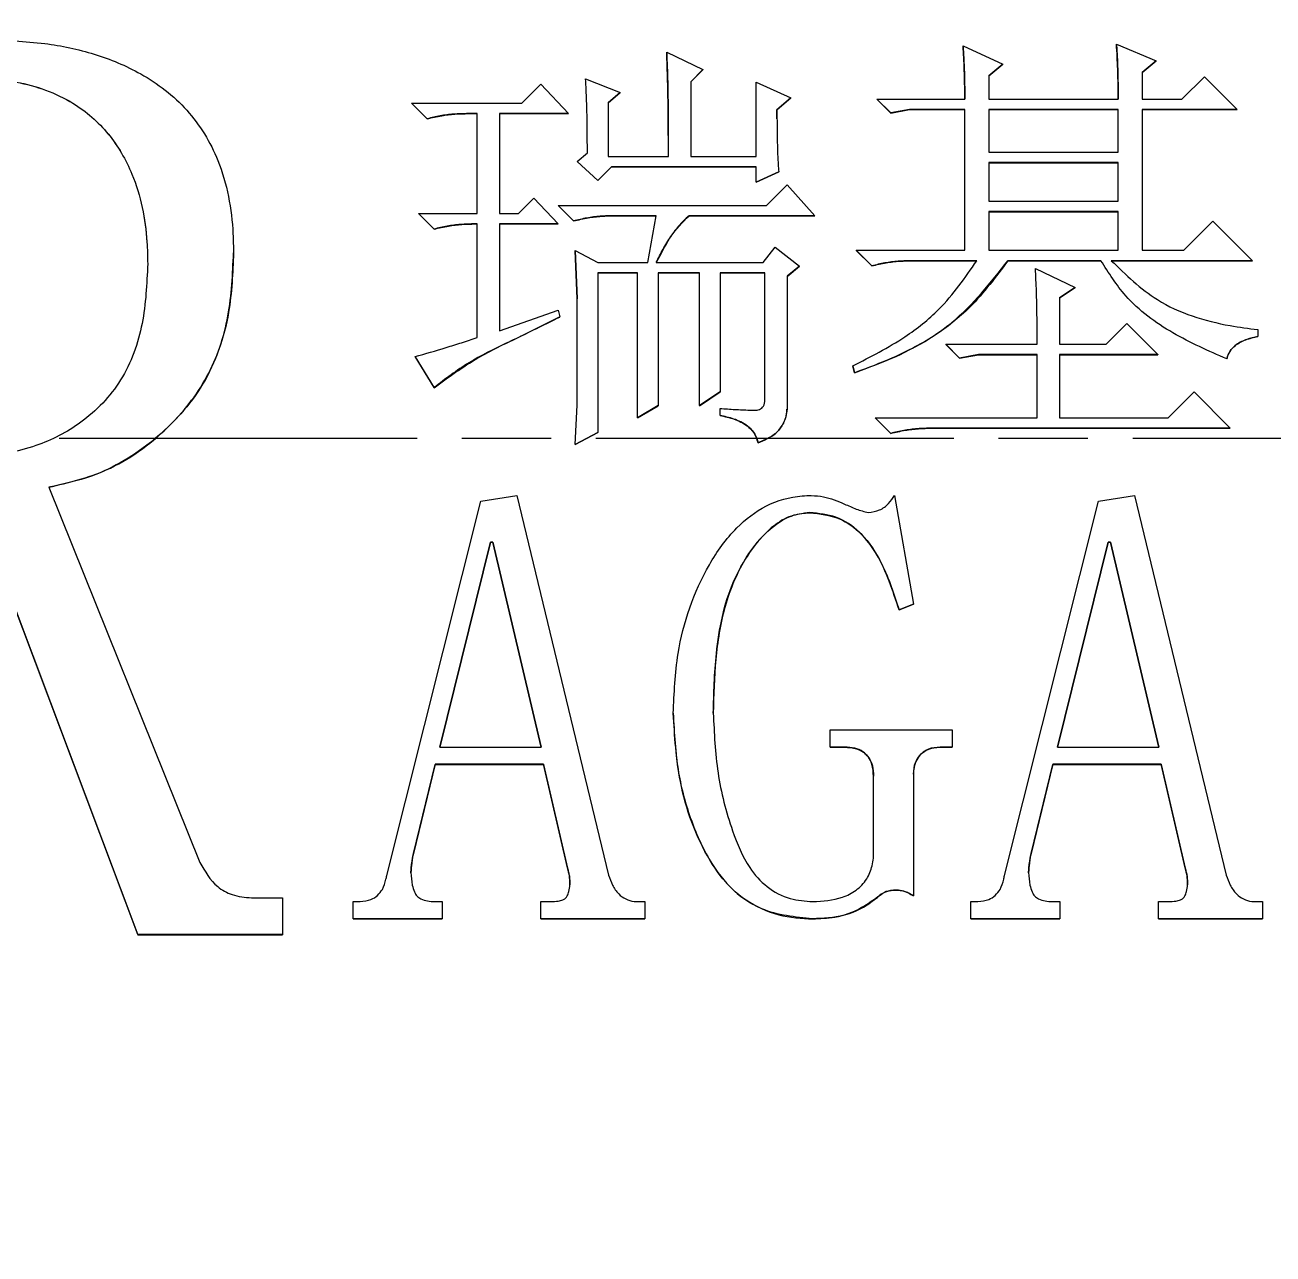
# Model space of a CAD drawing. Header units: millimetres. Extents: x 2003 to 4439, y 563 to 2285.
# Drawn here: x 3655.52 to 3697.37, y 2008.11 to 2049.31 of the extents above; entities that cross this region are included whole.
import ezdxf

# ---------------------------------------------------------------- set-up
doc = ezdxf.new("R2010")
doc.units = ezdxf.units.MM
doc.linetypes.add('AM_ISO08W050', pattern=[18, 12, -1.5, 3, -1.5])
doc.layers.add('AM_7', color=4, linetype='AM_ISO08W050', lineweight=25)

msp = doc.modelspace()

# ---------------------------------------------------------------- linework, layer by layer
at = {"color": 7, "linetype": 'Continuous', "lineweight": 25}
for p, q in [((3692.119, 2048.671), (3693.448, 2048.112)), ((3677.036, 2048.397), (3678.249, 2047.815)), ((3686.976, 2048.613), (3688.305, 2047.999)), ((3678.249, 2047.815), (3677.845, 2047.408)), ((3677.845, 2047.406), (3678.249, 2047.813)), ((3678.249, 2047.815), (3678.249, 2047.813)), ((3688.305, 2047.999), (3687.843, 2047.607)), ((3687.843, 2047.605), (3688.305, 2047.997)), ((3688.305, 2047.999), (3688.305, 2047.997)), ((3693.448, 2048.112), (3692.986, 2047.721)), ((3692.986, 2047.719), (3693.448, 2048.11)), ((3693.448, 2048.112), (3693.448, 2048.11)), ((3674.319, 2047.509), (3675.475, 2047.047)), ((3677.845, 2047.408), (3677.845, 2044.908)), ((3680.041, 2044.908), (3680.041, 2047.393)), ((3680.041, 2047.393), (3681.197, 2046.873)), ((3687.843, 2047.607), (3687.843, 2046.826)), ((3692.986, 2047.721), (3692.986, 2046.826)), ((3694.315, 2046.826), (3695.067, 2047.577)), ((3695.067, 2047.577), (3696.165, 2046.479)), ((3672.181, 2046.689), (3672.817, 2047.325)), ((3672.817, 2047.325), (3673.742, 2046.342)), ((3675.475, 2047.047), (3675.071, 2046.7)), ((3675.071, 2046.698), (3675.475, 2047.044)), ((3675.475, 2047.047), (3675.475, 2047.044)), ((3669.003, 2046.169), (3668.483, 2046.689)), ((3668.483, 2046.689), (3672.181, 2046.689)), ((3668.483, 2046.689), (3668.483, 2046.687)), ((3668.483, 2046.687), (3669.003, 2046.167)), ((3675.071, 2046.7), (3675.071, 2044.908)), ((3681.197, 2046.873), (3680.734, 2046.469)), ((3680.734, 2046.467), (3681.197, 2046.871)), ((3681.197, 2046.873), (3681.197, 2046.871)), ((3684.549, 2046.364), (3684.086, 2046.826)), ((3684.086, 2046.826), (3687.034, 2046.826)), ((3684.086, 2046.826), (3684.086, 2046.824)), ((3684.086, 2046.824), (3684.549, 2046.362)), ((3687.843, 2046.826), (3692.177, 2046.826)), ((3692.986, 2046.826), (3694.315, 2046.826)), ((3669.003, 2046.169), (3669.003, 2046.167)), ((3670.679, 2046.342), (3670.39, 2046.342)), ((3670.39, 2046.342), (3670.39, 2046.34)), ((3670.39, 2046.34), (3670.679, 2046.34)), ((3670.679, 2042.99), (3670.679, 2046.342)), ((3673.742, 2046.342), (3671.43, 2046.342)), ((3671.43, 2046.342), (3671.43, 2042.99)), ((3671.43, 2046.34), (3673.742, 2046.34)), ((3673.742, 2046.342), (3673.742, 2046.34)), ((3680.734, 2046.469), (3680.734, 2046.467)), ((3680.735, 2046.167), (3680.734, 2046.467)), ((3685.184, 2046.479), (3684.549, 2046.364)), ((3684.549, 2046.362), (3685.184, 2046.477)), ((3684.549, 2046.364), (3684.549, 2046.362)), ((3687.034, 2046.479), (3685.184, 2046.479)), ((3685.184, 2046.479), (3685.184, 2046.477)), ((3685.184, 2046.477), (3687.034, 2046.477)), ((3687.034, 2041.758), (3687.034, 2046.479)), ((3692.177, 2046.479), (3687.843, 2046.479)), ((3687.843, 2046.479), (3687.843, 2045.045)), ((3687.843, 2046.477), (3692.177, 2046.477)), ((3692.177, 2045.045), (3692.177, 2046.479)), ((3696.165, 2046.479), (3692.986, 2046.479)), ((3692.986, 2046.479), (3692.986, 2041.758)), ((3692.986, 2046.477), (3696.165, 2046.477)), ((3696.165, 2046.479), (3696.165, 2046.477)), ((3674.031, 2044.735), (3674.377, 2045.024)), ((3675.071, 2044.908), (3677.093, 2044.908)), ((3677.845, 2044.908), (3680.041, 2044.908)), ((3687.843, 2045.045), (3692.177, 2045.045)), ((3674.724, 2044.099), (3674.031, 2044.735)), ((3674.031, 2044.733), (3674.031, 2044.735)), ((3674.031, 2044.733), (3674.724, 2044.097)), ((3675.186, 2044.562), (3674.724, 2044.099)), ((3674.724, 2044.097), (3675.186, 2044.559)), ((3680.041, 2044.562), (3675.186, 2044.562)), ((3675.186, 2044.562), (3675.186, 2044.559)), ((3675.186, 2044.559), (3680.041, 2044.559)), ((3680.041, 2044.041), (3680.041, 2044.562)), ((3692.177, 2044.699), (3687.843, 2044.699)), ((3687.843, 2044.699), (3687.843, 2043.401)), ((3687.843, 2044.696), (3692.177, 2044.696)), ((3692.177, 2043.401), (3692.177, 2044.699)), ((3674.724, 2044.099), (3674.724, 2044.097)), ((3680.792, 2044.388), (3680.041, 2044.041)), ((3680.041, 2044.039), (3680.792, 2044.386)), ((3680.041, 2044.041), (3680.041, 2044.039)), ((3680.792, 2044.388), (3680.792, 2044.386)), ((3680.388, 2043.264), (3681.081, 2043.958)), ((3681.081, 2043.958), (3682.006, 2042.918)), ((3672.066, 2042.99), (3672.586, 2043.511)), ((3672.586, 2043.511), (3673.395, 2042.644)), ((3673.915, 2042.744), (3673.395, 2043.264)), ((3673.395, 2043.264), (3680.388, 2043.264)), ((3673.395, 2043.264), (3673.395, 2043.262)), ((3673.395, 2043.262), (3673.915, 2042.742)), ((3687.843, 2043.401), (3692.177, 2043.401)), ((3669.234, 2042.47), (3668.714, 2042.99)), ((3668.714, 2042.99), (3670.679, 2042.99)), ((3668.714, 2042.99), (3668.714, 2042.988)), ((3668.714, 2042.988), (3669.234, 2042.468)), ((3671.43, 2042.99), (3672.066, 2042.99)), ((3676.689, 2042.918), (3675.302, 2042.918)), ((3675.302, 2042.918), (3675.302, 2042.916)), ((3675.302, 2042.916), (3676.689, 2042.916)), ((3676.4, 2041.347), (3676.689, 2042.918)), ((3682.006, 2042.918), (3677.787, 2042.918)), ((3677.787, 2042.918), (3677.787, 2042.916)), ((3677.787, 2042.916), (3682.006, 2042.916)), ((3682.006, 2042.918), (3682.006, 2042.916)), ((3692.177, 2043.055), (3687.843, 2043.055)), ((3687.843, 2043.055), (3687.843, 2041.758)), ((3687.843, 2043.053), (3692.177, 2043.053)), ((3692.177, 2041.758), (3692.177, 2043.055)), ((3669.234, 2042.47), (3669.234, 2042.468)), ((3670.679, 2042.644), (3670.621, 2042.644)), ((3670.621, 2042.642), (3670.621, 2042.644)), ((3670.621, 2042.642), (3670.679, 2042.642)), ((3670.679, 2038.83), (3670.679, 2042.644)), ((3673.395, 2042.644), (3671.43, 2042.644)), ((3671.43, 2042.644), (3671.43, 2039.061)), ((3671.43, 2042.642), (3673.395, 2042.642)), ((3673.395, 2042.644), (3673.395, 2042.642)), ((3673.915, 2042.744), (3673.915, 2042.742)), ((3694.373, 2041.758), (3695.355, 2042.74)), ((3695.355, 2042.74), (3696.685, 2041.411)), ((3674.031, 2040.137), (3673.973, 2041.751)), ((3673.973, 2041.751), (3674.724, 2041.347)), ((3673.973, 2041.751), (3673.973, 2041.749)), ((3673.973, 2041.749), (3674.031, 2040.135)), ((3680.272, 2041.347), (3680.677, 2041.867)), ((3680.677, 2041.867), (3681.486, 2041.231)), ((3683.913, 2041.237), (3683.393, 2041.758)), ((3683.393, 2041.758), (3687.034, 2041.758)), ((3683.393, 2041.758), (3683.393, 2041.755)), ((3683.393, 2041.755), (3683.913, 2041.235)), ((3687.843, 2041.758), (3692.177, 2041.758)), ((3692.986, 2041.758), (3694.373, 2041.758)), ((3674.724, 2041.347), (3676.4, 2041.347)), ((3676.689, 2041.347), (3680.272, 2041.347)), ((3681.486, 2041.231), (3681.081, 2040.886)), ((3681.081, 2040.884), (3681.486, 2041.229)), ((3681.486, 2041.231), (3681.486, 2041.229)), ((3683.913, 2041.237), (3683.913, 2041.235)), ((3687.438, 2041.411), (3685.3, 2041.411)), ((3685.3, 2041.411), (3685.3, 2041.409)), ((3685.3, 2041.409), (3687.438, 2041.409)), ((3691.599, 2041.411), (3688.478, 2041.411)), ((3688.478, 2041.411), (3688.478, 2041.409)), ((3688.478, 2041.409), (3691.599, 2041.409)), ((3689.403, 2041.15), (3690.732, 2040.514)), ((3691.599, 2041.411), (3691.599, 2041.409)), ((3696.685, 2041.411), (3691.946, 2041.411)), ((3691.946, 2041.409), (3696.685, 2041.409)), ((3696.685, 2041.411), (3696.685, 2041.409)), ((3676.053, 2041), (3674.724, 2041)), ((3674.724, 2041), (3674.724, 2035.649)), ((3674.724, 2040.998), (3676.053, 2040.998)), ((3676.053, 2036.145), (3676.053, 2041)), ((3678.134, 2041), (3676.747, 2041)), ((3676.747, 2041), (3676.747, 2036.55)), ((3676.747, 2040.998), (3678.134, 2040.998)), ((3678.134, 2036.55), (3678.134, 2041)), ((3680.33, 2041), (3678.827, 2041)), ((3678.827, 2041), (3678.827, 2037.012)), ((3678.827, 2040.998), (3680.33, 2040.998)), ((3680.33, 2036.743), (3680.33, 2041)), ((3681.081, 2040.886), (3681.081, 2036.685)), ((3690.732, 2040.514), (3690.212, 2040.167)), ((3690.212, 2040.165), (3690.732, 2040.512)), ((3690.732, 2040.514), (3690.732, 2040.512)), ((3674.031, 2036.569), (3674.031, 2040.137)), ((3690.212, 2040.167), (3690.212, 2038.607)), ((3671.43, 2039.061), (3673.395, 2039.754)), ((3673.395, 2039.754), (3673.453, 2039.523)), ((3691.772, 2038.607), (3692.466, 2039.3)), ((3692.466, 2039.3), (3693.506, 2038.26)), ((3696.858, 2039.099), (3696.858, 2038.868)), ((3686.398, 2038.607), (3689.461, 2038.607)), ((3686.86, 2038.145), (3686.398, 2038.607)), ((3686.398, 2038.607), (3686.398, 2038.605)), ((3686.398, 2038.605), (3686.86, 2038.142)), ((3690.212, 2038.607), (3691.772, 2038.607)), ((3696.858, 2038.868), (3696.858, 2038.866)), ((3669.234, 2037.154), (3668.598, 2038.194)), ((3668.598, 2038.194), (3668.598, 2038.192)), ((3668.598, 2038.192), (3669.234, 2037.151)), ((3687.496, 2038.26), (3686.86, 2038.145)), ((3686.86, 2038.142), (3687.496, 2038.258)), ((3689.461, 2038.26), (3687.496, 2038.26)), ((3687.496, 2038.26), (3687.496, 2038.258)), ((3687.496, 2038.258), (3689.461, 2038.258)), ((3689.461, 2036.141), (3689.461, 2038.26)), ((3693.506, 2038.26), (3690.212, 2038.26)), ((3690.212, 2038.26), (3690.212, 2036.141)), ((3690.212, 2038.258), (3693.506, 2038.258)), ((3693.506, 2038.26), (3693.506, 2038.258)), ((3683.335, 2037.654), (3683.277, 2037.886)), ((3683.277, 2037.886), (3683.277, 2037.883)), ((3683.277, 2037.883), (3683.335, 2037.652)), ((3686.86, 2038.142), (3686.86, 2038.145)), ((3683.335, 2037.654), (3683.335, 2037.652)), ((3669.234, 2037.154), (3669.234, 2037.151)), ((3678.827, 2037.012), (3678.134, 2036.55)), ((3678.134, 2036.548), (3678.827, 2037.01)), ((3678.827, 2037.012), (3678.827, 2037.01)), ((3693.853, 2036.141), (3694.72, 2037.008)), ((3694.72, 2037.008), (3695.933, 2035.794)), ((3673.973, 2035.246), (3674.031, 2036.569)), ((3676.747, 2036.55), (3676.053, 2036.145)), ((3676.053, 2036.143), (3676.747, 2036.548)), ((3676.747, 2036.55), (3676.747, 2036.548)), ((3678.134, 2036.55), (3678.134, 2036.548)), ((3676.053, 2036.145), (3676.053, 2036.143)), ((3678.827, 2036.225), (3678.827, 2036.456)), ((3681.079, 2036.432), (3681.079, 2036.434)), ((3684.549, 2035.621), (3684.028, 2036.141)), ((3684.028, 2036.141), (3689.461, 2036.141)), ((3684.028, 2036.141), (3684.028, 2036.139)), ((3684.028, 2036.139), (3684.549, 2035.619)), ((3690.212, 2036.141), (3693.853, 2036.141)), ((3674.724, 2035.649), (3673.973, 2035.246)), ((3673.973, 2035.244), (3674.724, 2035.647)), ((3674.724, 2035.649), (3674.724, 2035.647)), ((3695.933, 2035.794), (3685.936, 2035.794)), ((3685.936, 2035.794), (3685.936, 2035.792)), ((3685.936, 2035.792), (3695.933, 2035.792)), ((3695.933, 2035.794), (3695.933, 2035.792)), ((3673.973, 2035.246), (3673.973, 2035.244)), ((3684.549, 2035.621), (3684.549, 2035.619)), ((3659.301, 2018.815), (3653.733, 2033.61)), ((3653.733, 2033.608), (3659.301, 2018.813)), ((3656.315, 2033.815), (3661.381, 2021.236)), ((3667.651, 2020.795), (3670.803, 2033.347)), ((3670.803, 2033.347), (3672.014, 2033.539)), ((3672.014, 2033.539), (3675.085, 2020.81)), ((3684.674, 2033.539), (3685.313, 2029.895)), ((3688.363, 2020.795), (3691.516, 2033.347)), ((3691.516, 2033.347), (3692.726, 2033.539)), ((3692.726, 2033.539), (3695.798, 2020.81)), ((3681.834, 2032.964), (3681.834, 2032.962)), ((3671.127, 2031.972), (3669.431, 2025.101)), ((3669.431, 2025.101), (3671.127, 2031.97)), ((3671.208, 2031.972), (3671.127, 2031.972)), ((3671.127, 2031.97), (3671.127, 2031.972)), ((3671.127, 2031.97), (3671.208, 2031.97)), ((3672.823, 2025.101), (3671.208, 2031.972)), ((3671.208, 2031.972), (3671.208, 2031.97)), ((3671.208, 2031.97), (3672.822, 2025.101)), ((3691.839, 2031.972), (3690.143, 2025.101)), ((3690.144, 2025.101), (3691.839, 2031.97)), ((3691.92, 2031.972), (3691.839, 2031.972)), ((3691.839, 2031.97), (3691.839, 2031.972)), ((3691.839, 2031.97), (3691.92, 2031.97)), ((3693.535, 2025.101), (3691.92, 2031.972)), ((3691.92, 2031.972), (3691.92, 2031.97)), ((3691.92, 2031.97), (3693.535, 2025.101)), ((3685.313, 2029.895), (3684.827, 2029.703)), ((3684.827, 2029.701), (3685.313, 2029.893)), ((3685.313, 2029.893), (3685.313, 2029.895)), ((3684.827, 2029.703), (3684.827, 2029.701)), ((3682.514, 2025.101), (3682.514, 2025.676)), ((3682.514, 2025.676), (3686.607, 2025.676)), ((3686.607, 2025.676), (3686.607, 2025.101)), ((3669.431, 2025.101), (3672.823, 2025.101)), ((3682.999, 2025.101), (3682.514, 2025.101)), ((3682.514, 2025.101), (3682.514, 2025.099)), ((3682.514, 2025.099), (3682.999, 2025.099)), ((3682.999, 2025.101), (3682.999, 2025.099)), ((3686.607, 2025.101), (3686.203, 2025.101)), ((3686.203, 2025.101), (3686.203, 2025.099)), ((3686.203, 2025.099), (3686.607, 2025.099)), ((3686.607, 2025.101), (3686.607, 2025.099)), ((3690.143, 2025.101), (3693.535, 2025.101)), ((3669.269, 2024.525), (3668.541, 2021.532)), ((3668.541, 2021.53), (3669.269, 2024.523)), ((3672.904, 2024.525), (3669.269, 2024.525)), ((3669.269, 2024.525), (3669.269, 2024.523)), ((3669.269, 2024.523), (3672.904, 2024.523)), ((3673.71, 2021.049), (3672.904, 2024.525)), ((3672.904, 2024.525), (3672.904, 2024.523)), ((3672.904, 2024.523), (3673.71, 2021.047)), ((3689.981, 2024.525), (3689.253, 2021.532)), ((3689.253, 2021.53), (3689.981, 2024.523)), ((3693.616, 2024.525), (3689.981, 2024.525)), ((3689.981, 2024.525), (3689.981, 2024.523)), ((3689.981, 2024.523), (3693.616, 2024.523)), ((3694.422, 2021.049), (3693.616, 2024.525)), ((3693.616, 2024.525), (3693.616, 2024.523)), ((3693.616, 2024.523), (3694.422, 2021.047)), ((3683.97, 2021.379), (3683.97, 2024.13)), ((3685.313, 2024.202), (3685.313, 2020.114)), ((3668.541, 2021.532), (3668.541, 2021.53)), ((3689.253, 2021.532), (3689.253, 2021.53)), ((3673.71, 2021.049), (3673.71, 2021.047)), ((3694.422, 2021.049), (3694.422, 2021.047)), ((3684.749, 2020.306), (3684.749, 2020.304)), ((3663.115, 2020.048), (3664.155, 2020.048)), ((3664.155, 2020.048), (3664.155, 2018.815)), ((3666.518, 2019.347), (3666.518, 2019.923)), ((3666.518, 2019.923), (3666.761, 2019.923)), ((3669.269, 2019.923), (3669.512, 2019.923)), ((3669.512, 2019.923), (3669.512, 2019.347)), ((3672.82, 2019.347), (3672.82, 2019.923)), ((3672.82, 2019.923), (3673.144, 2019.923)), ((3676.056, 2019.923), (3676.299, 2019.923)), ((3676.299, 2019.923), (3676.299, 2019.347)), ((3684.105, 2020.067), (3684.105, 2020.064)), ((3687.23, 2019.347), (3687.23, 2019.923)), ((3687.23, 2019.923), (3687.473, 2019.923)), ((3689.981, 2019.923), (3690.224, 2019.923)), ((3690.224, 2019.923), (3690.224, 2019.347)), ((3693.532, 2019.347), (3693.532, 2019.923)), ((3693.532, 2019.923), (3693.856, 2019.923)), ((3696.769, 2019.923), (3697.011, 2019.923)), ((3697.011, 2019.923), (3697.011, 2019.347)), ((3669.512, 2019.347), (3666.518, 2019.347)), ((3666.518, 2019.347), (3666.518, 2019.345)), ((3666.518, 2019.345), (3669.512, 2019.345)), ((3669.512, 2019.347), (3669.512, 2019.345)), ((3676.299, 2019.347), (3672.82, 2019.347)), ((3672.82, 2019.347), (3672.82, 2019.345)), ((3672.82, 2019.345), (3676.299, 2019.345)), ((3676.299, 2019.347), (3676.299, 2019.345)), ((3681.929, 2019.347), (3681.929, 2019.345)), ((3690.224, 2019.347), (3687.23, 2019.347)), ((3687.23, 2019.347), (3687.23, 2019.345)), ((3687.23, 2019.345), (3690.224, 2019.345)), ((3690.224, 2019.347), (3690.224, 2019.345)), ((3697.011, 2019.347), (3693.532, 2019.347)), ((3693.532, 2019.347), (3693.532, 2019.345)), ((3693.532, 2019.345), (3697.011, 2019.345)), ((3697.011, 2019.347), (3697.011, 2019.345)), ((3664.155, 2018.815), (3659.301, 2018.815)), ((3659.301, 2018.815), (3659.301, 2018.813)), ((3659.301, 2018.813), (3664.155, 2018.813)), ((3664.155, 2018.815), (3664.155, 2018.813))]:
    msp.add_line(p, q, dxfattribs=at)
msp.add_circle((3672.086, 2036.052), 71.5, dxfattribs=at)
for centre, start, end in [((3672.086, 2036.05), 190.30617, 259.69396), ((3672.086, 2036.05), 280.30604, 349.69383), ((3672.164, 2035.677), 190.52799, 258.6349), ((3672.164, 2035.677), 281.36448, 349.47139)]:
    msp.add_arc(centre, 80, start, end, dxfattribs=at)
for points, knots in [([(3603.586, 2036.058), (3603.641, 2038.147), (3603.751, 2042.325), (3604.661, 2048.664), (3606.147, 2055.016), (3608.321, 2061.382), (3611.152, 2067.605), (3614.666, 2073.628), (3618.82, 2079.32), (3623.563, 2084.581), (3628.825, 2089.325), (3634.516, 2093.479), (3640.539, 2096.992), (3646.762, 2099.824), (3653.128, 2101.995), (3659.48, 2103.49), (3665.819, 2104.368), (3672.086, 2104.653), (3678.354, 2104.368), (3684.692, 2103.491), (3691.045, 2101.995), (3697.411, 2099.824), (3703.634, 2096.992), (3709.656, 2093.479), (3715.348, 2089.325), (3720.61, 2084.581), (3725.353, 2079.32), (3729.507, 2073.628), (3733.021, 2067.605), (3735.852, 2061.382), (3738.026, 2055.017), (3739.512, 2048.664), (3740.422, 2042.325), (3740.532, 2038.147), (3740.586, 2036.058)], [0, 0, 0, 0, 0.0291236, 0.0582485, 0.08912, 0.1199941, 0.1519015, 0.1843128, 0.2170688, 0.25, 0.2829312, 0.3156872, 0.3480985, 0.3800059, 0.4108775, 0.4417515, 0.4708745, 0.5, 0.529123, 0.5582485, 0.58912, 0.6199941, 0.6519015, 0.6843128, 0.7170688, 0.75, 0.7829312, 0.8156872, 0.8480985, 0.8800059, 0.9108775, 0.9417515, 0.9708751, 1, 1, 1, 1]), ([(3654.183, 2048.815), (3654.851, 2048.795), (3656.086, 2048.758), (3657.853, 2048.381), (3659.516, 2047.702), (3661.036, 2046.534), (3662.181, 2044.655), (3662.489, 2042.935), (3662.507, 2041.886), (3662.511, 2041.675)], [0, 0, 0, 0, 0.160365, 0.296332, 0.431737, 0.589347, 0.747826, 0.949128, 1, 1, 1, 1]), ([(3692.177, 2046.826), (3692.176, 2046.993), (3692.174, 2047.326), (3692.161, 2047.941), (3692.135, 2048.389), (3692.119, 2048.671)], [0, 0, 0, 0, 0.2708249, 0.5416574, 1, 1, 1, 1]), ([(3692.119, 2048.669), (3692.13, 2048.503), (3692.151, 2048.17), (3692.17, 2047.555), (3692.174, 2047.106), (3692.177, 2046.824)], [0, 0, 0, 0, 0.270825, 0.541661, 1, 1, 1, 1]), ([(3677.093, 2044.908), (3677.093, 2045.242), (3677.091, 2045.908), (3677.082, 2047.072), (3677.053, 2047.901), (3677.036, 2048.397)], [0, 0, 0, 0, 0.286572, 0.573139, 1, 1, 1, 1]), ([(3677.036, 2048.395), (3677.048, 2048.062), (3677.074, 2047.396), (3677.088, 2046.399), (3677.09, 2045.736), (3677.091, 2045.407)], [0, 0, 0, 0, 0.334579, 0.669145, 1, 1, 1, 1]), ([(3687.034, 2046.826), (3687.032, 2046.993), (3687.029, 2047.326), (3687.015, 2047.922), (3686.99, 2048.351), (3686.976, 2048.613)], [0, 0, 0, 0, 0.279578, 0.559168, 1, 1, 1, 1]), ([(3686.976, 2048.611), (3686.985, 2048.445), (3687.004, 2048.112), (3687.028, 2047.516), (3687.031, 2047.087), (3687.034, 2046.824)], [0, 0, 0, 0, 0.2795779, 0.5591682, 1, 1, 1, 1]), ([(3653.232, 2047.582), (3653.902, 2047.554), (3655.247, 2047.498), (3657.055, 2046.867), (3658.376, 2045.714), (3659.299, 2044.114), (3659.606, 2042.569), (3659.629, 2041.547), (3659.634, 2041.302)], [0, 0, 0, 0, 0.196061, 0.394111, 0.547436, 0.700125, 0.928087, 1, 1, 1, 1]), ([(3653.232, 2047.58), (3653.902, 2047.552), (3655.247, 2047.495), (3657.055, 2046.865), (3658.376, 2045.712), (3659.299, 2044.112), (3659.606, 2042.567), (3659.629, 2041.545), (3659.634, 2041.3)], [0, 0, 0, 0, 0.1960612, 0.3941112, 0.5474359, 0.700125, 0.9280873, 1, 1, 1, 1]), ([(3674.377, 2045.024), (3674.376, 2045.357), (3674.373, 2045.938), (3674.356, 2046.767), (3674.332, 2047.261), (3674.319, 2047.509)], [0, 0, 0, 0, 0.402279, 0.701072, 1, 1, 1, 1]), ([(3670.39, 2046.342), (3670.223, 2046.339), (3669.907, 2046.332), (3669.442, 2046.274), (3669.15, 2046.204), (3669.003, 2046.169)], [0, 0, 0, 0, 0.35686, 0.67714, 1, 1, 1, 1]), ([(3669.003, 2046.167), (3669.165, 2046.205), (3669.473, 2046.278), (3669.939, 2046.331), (3670.239, 2046.337), (3670.39, 2046.34)], [0, 0, 0, 0, 0.356908, 0.677314, 1, 1, 1, 1]), ([(3680.734, 2046.469), (3680.736, 2046.122), (3680.738, 2045.602), (3680.757, 2044.908), (3680.78, 2044.561), (3680.792, 2044.388)], [0, 0, 0, 0, 0.499684, 0.749744, 1, 1, 1, 1]), ([(3675.302, 2042.918), (3675.135, 2042.914), (3674.819, 2042.908), (3674.354, 2042.849), (3674.062, 2042.779), (3673.915, 2042.744)], [0, 0, 0, 0, 0.35686, 0.67714, 1, 1, 1, 1]), ([(3673.915, 2042.742), (3674.077, 2042.781), (3674.385, 2042.853), (3674.851, 2042.907), (3675.151, 2042.913), (3675.302, 2042.916)], [0, 0, 0, 0, 0.356908, 0.677314, 1, 1, 1, 1]), ([(3677.787, 2042.918), (3677.664, 2042.804), (3677.418, 2042.576), (3677.044, 2042.048), (3676.829, 2041.623), (3676.689, 2041.347)], [0, 0, 0, 0, 0.259762, 0.519402, 1, 1, 1, 1]), ([(3676.689, 2041.345), (3676.762, 2041.494), (3676.909, 2041.794), (3677.235, 2042.351), (3677.57, 2042.693), (3677.787, 2042.916)], [0, 0, 0, 0, 0.259337, 0.518831, 1, 1, 1, 1]), ([(3670.621, 2042.644), (3670.454, 2042.64), (3670.138, 2042.634), (3669.673, 2042.575), (3669.381, 2042.505), (3669.234, 2042.47)], [0, 0, 0, 0, 0.35686, 0.67714, 1, 1, 1, 1]), ([(3669.234, 2042.468), (3669.396, 2042.507), (3669.704, 2042.579), (3670.17, 2042.633), (3670.47, 2042.639), (3670.621, 2042.642)], [0, 0, 0, 0, 0.356908, 0.677314, 1, 1, 1, 1]), ([(3662.511, 2041.675), (3662.485, 2041.007), (3662.424, 2039.485), (3661.64, 2037.202), (3659.929, 2035.341), (3658.08, 2034.195), (3656.801, 2033.92), (3656.315, 2033.815)], [0, 0, 0, 0, 0.183074, 0.416875, 0.642834, 0.864166, 1, 1, 1, 1]), ([(3656.315, 2033.813), (3656.973, 2033.97), (3658.447, 2034.321), (3660.291, 2035.667), (3661.732, 2037.458), (3662.42, 2039.538), (3662.481, 2040.965), (3662.511, 2041.673)], [0, 0, 0, 0, 0.184054, 0.41238, 0.609428, 0.80635, 1, 1, 1, 1]), ([(3659.634, 2041.302), (3659.604, 2040.633), (3659.543, 2039.287), (3658.86, 2037.357), (3657.512, 2035.959), (3655.828, 2035.089), (3654.48, 2034.863), (3653.702, 2034.845), (3653.579, 2034.843)], [0, 0, 0, 0, 0.200351, 0.402646, 0.59747, 0.766762, 0.96323, 1, 1, 1, 1]), ([(3683.277, 2037.886), (3683.873, 2038.189), (3684.905, 2038.713), (3686.368, 2039.868), (3687.043, 2040.841), (3687.438, 2041.411)], [0, 0, 0, 0, 0.36202, 0.6263638, 1, 1, 1, 1]), ([(3688.478, 2041.411), (3688.077, 2040.869), (3687.068, 2039.509), (3685.182, 2038.319), (3683.782, 2037.815), (3683.335, 2037.654)], [0, 0, 0, 0, 0.3105248, 0.7800713, 1, 1, 1, 1]), ([(3683.335, 2037.652), (3683.961, 2037.89), (3685.111, 2038.326), (3686.966, 2039.486), (3687.897, 2040.669), (3688.478, 2041.409)], [0, 0, 0, 0, 0.3094377, 0.5687186, 1, 1, 1, 1]), ([(3685.3, 2041.411), (3685.133, 2041.407), (3684.817, 2041.401), (3684.352, 2041.342), (3684.06, 2041.273), (3683.913, 2041.237)], [0, 0, 0, 0, 0.35686, 0.67714, 1, 1, 1, 1]), ([(3683.913, 2041.235), (3684.075, 2041.274), (3684.383, 2041.347), (3684.849, 2041.4), (3685.149, 2041.406), (3685.3, 2041.409)], [0, 0, 0, 0, 0.356908, 0.677314, 1, 1, 1, 1]), ([(3689.461, 2038.607), (3689.459, 2038.94), (3689.456, 2039.531), (3689.439, 2040.379), (3689.415, 2040.893), (3689.403, 2041.15)], [0, 0, 0, 0, 0.39313, 0.696516, 1, 1, 1, 1]), ([(3695.818, 2038.117), (3695.207, 2038.385), (3693.982, 2038.924), (3692.475, 2040.023), (3691.857, 2041.003), (3691.599, 2041.411)], [0, 0, 0, 0, 0.367157, 0.736287, 1, 1, 1, 1]), ([(3691.946, 2041.411), (3692.434, 2040.936), (3693.548, 2039.854), (3695.385, 2039.292), (3696.548, 2039.14), (3696.858, 2039.099)], [0, 0, 0, 0, 0.364385, 0.830851, 1, 1, 1, 1]), ([(3673.453, 2039.523), (3672.856, 2039.227), (3671.836, 2038.722), (3670.371, 2038.024), (3669.614, 2037.445), (3669.234, 2037.154)], [0, 0, 0, 0, 0.41234, 0.704495, 1, 1, 1, 1]), ([(3669.234, 2037.151), (3669.715, 2037.501), (3670.61, 2038.153), (3672.077, 2038.842), (3672.994, 2039.295), (3673.453, 2039.521)], [0, 0, 0, 0, 0.36689, 0.683392, 1, 1, 1, 1]), ([(3668.598, 2038.194), (3668.947, 2038.293), (3669.47, 2038.443), (3670.161, 2038.661), (3670.506, 2038.773), (3670.679, 2038.83)], [0, 0, 0, 0, 0.499885, 0.749929, 1, 1, 1, 1]), ([(3696.858, 2038.868), (3696.733, 2038.84), (3696.482, 2038.785), (3696.166, 2038.635), (3695.941, 2038.426), (3695.848, 2038.246), (3695.823, 2038.139), (3695.818, 2038.117)], [0, 0, 0, 0, 0.282135, 0.566109, 0.757606, 0.950164, 1, 1, 1, 1]), ([(3695.818, 2038.115), (3695.847, 2038.206), (3695.904, 2038.382), (3696.133, 2038.611), (3696.457, 2038.777), (3696.723, 2038.836), (3696.858, 2038.866)], [0, 0, 0, 0, 0.208439, 0.402698, 0.695105, 1, 1, 1, 1]), ([(3678.827, 2036.456), (3678.993, 2036.444), (3679.323, 2036.42), (3679.709, 2036.405), (3679.982, 2036.394), (3680.124, 2036.407), (3680.226, 2036.461), (3680.288, 2036.531), (3680.323, 2036.629), (3680.327, 2036.703), (3680.33, 2036.743)], [0, 0, 0, 0, 0.291265, 0.577908, 0.673859, 0.770575, 0.821169, 0.872133, 0.929983, 1, 1, 1, 1]), ([(3681.081, 2036.685), (3681.078, 2036.515), (3681.073, 2036.217), (3680.893, 2035.823), (3680.574, 2035.498), (3680.277, 2035.377), (3680.099, 2035.304)], [0, 0, 0, 0, 0.273904, 0.481798, 0.689877, 1, 1, 1, 1]), ([(3680.099, 2035.304), (3680.064, 2035.421), (3679.998, 2035.642), (3679.7, 2035.924), (3679.303, 2036.116), (3678.981, 2036.189), (3678.827, 2036.225)], [0, 0, 0, 0, 0.215567, 0.407136, 0.716043, 1, 1, 1, 1]), ([(3678.827, 2036.223), (3678.986, 2036.186), (3679.304, 2036.113), (3679.695, 2035.923), (3679.966, 2035.668), (3680.065, 2035.454), (3680.093, 2035.328), (3680.099, 2035.302)], [0, 0, 0, 0, 0.292672, 0.587324, 0.768523, 0.951511, 1, 1, 1, 1]), ([(3680.099, 2035.302), (3680.312, 2035.391), (3680.644, 2035.531), (3680.948, 2035.916), (3681.061, 2036.206), (3681.065, 2036.383), (3681.067, 2036.432)], [0, 0, 0, 0, 0.427109, 0.666996, 0.906925, 1, 1, 1, 1]), ([(3740.586, 2036.058), (3740.532, 2033.969), (3740.422, 2029.791), (3739.512, 2023.452), (3738.026, 2017.1), (3735.852, 2010.734), (3733.021, 2004.511), (3729.507, 1998.488), (3725.353, 1992.796), (3720.61, 1987.535), (3715.348, 1982.791), (3709.656, 1978.637), (3703.634, 1975.124), (3697.411, 1972.292), (3691.045, 1970.121), (3684.693, 1968.626), (3678.354, 1967.748), (3672.087, 1967.463), (3665.819, 1967.748), (3659.481, 1968.625), (3653.128, 1970.121), (3646.762, 1972.292), (3640.539, 1975.124), (3634.516, 1978.637), (3628.825, 1982.791), (3623.563, 1987.535), (3618.82, 1992.796), (3614.666, 1998.488), (3611.152, 2004.511), (3608.321, 2010.734), (3606.147, 2017.099), (3604.661, 2023.452), (3603.751, 2029.791), (3603.641, 2033.969), (3603.586, 2036.058)], [0, 0, 0, 0, 0.029124, 0.058248, 0.08912, 0.119994, 0.151902, 0.184313, 0.217069, 0.25, 0.282931, 0.315687, 0.348098, 0.380006, 0.410878, 0.441752, 0.470875, 0.5, 0.529123, 0.558248, 0.58912, 0.619994, 0.651902, 0.684313, 0.717069, 0.75, 0.782931, 0.815687, 0.848098, 0.880006, 0.910878, 0.941752, 0.970875, 1, 1, 1, 1]), ([(3685.936, 2035.794), (3685.769, 2035.791), (3685.452, 2035.784), (3684.988, 2035.726), (3684.695, 2035.656), (3684.549, 2035.621)], [0, 0, 0, 0, 0.35686, 0.67714, 1, 1, 1, 1]), ([(3684.549, 2035.619), (3684.711, 2035.657), (3685.019, 2035.73), (3685.484, 2035.783), (3685.785, 2035.789), (3685.936, 2035.792)], [0, 0, 0, 0, 0.356908, 0.677314, 1, 1, 1, 1]), ([(3677.258, 2026.239), (3677.286, 2026.908), (3677.36, 2028.63), (3678.113, 2030.795), (3679.265, 2032.423), (3680.342, 2033.259), (3681.264, 2033.519), (3681.782, 2033.536), (3681.885, 2033.539)], [0, 0, 0, 0, 0.211208, 0.543916, 0.70607, 0.836311, 0.967456, 1, 1, 1, 1]), ([(3681.885, 2033.539), (3682.022, 2033.529), (3682.284, 2033.51), (3682.655, 2033.397), (3682.884, 2033.3), (3682.999, 2033.251)], [0, 0, 0, 0, 0.356459, 0.6762528, 1, 1, 1, 1]), ([(3682.999, 2033.251), (3683.064, 2033.223), (3683.195, 2033.166), (3683.455, 2033.053), (3683.66, 2032.999), (3683.796, 2032.964)], [0, 0, 0, 0, 0.251708, 0.503436, 1, 1, 1, 1]), ([(3683.796, 2032.964), (3683.927, 2032.983), (3684.181, 2033.02), (3684.487, 2033.248), (3684.614, 2033.446), (3684.674, 2033.539)], [0, 0, 0, 0, 0.3565311, 0.6963223, 1, 1, 1, 1]), ([(3681.834, 2032.964), (3681.595, 2032.934), (3681.123, 2032.874), (3680.372, 2032.358), (3679.566, 2031.371), (3678.929, 2029.844), (3678.642, 2028.044), (3678.614, 2026.842), (3678.6, 2026.239)], [0, 0, 0, 0, 0.087728, 0.173959, 0.328461, 0.554861, 0.777023, 1, 1, 1, 1]), ([(3678.6, 2026.237), (3678.617, 2026.904), (3678.656, 2028.404), (3679.048, 2030.371), (3679.886, 2031.795), (3680.592, 2032.539), (3681.25, 2032.905), (3681.651, 2032.944), (3681.834, 2032.962)], [0, 0, 0, 0, 0.247052, 0.556194, 0.728456, 0.852184, 0.932583, 1, 1, 1, 1]), ([(3684.827, 2029.703), (3684.62, 2030.347), (3684.316, 2031.287), (3683.542, 2032.338), (3682.751, 2032.876), (3682.134, 2032.935), (3681.834, 2032.964)], [0, 0, 0, 0, 0.421189, 0.615596, 0.812628, 1, 1, 1, 1]), ([(3681.834, 2032.962), (3682.176, 2032.924), (3682.816, 2032.853), (3683.677, 2032.211), (3684.368, 2031.146), (3684.659, 2030.23), (3684.827, 2029.701)], [0, 0, 0, 0, 0.2129218, 0.3976328, 0.6523476, 1, 1, 1, 1]), ([(3681.929, 2019.347), (3681.343, 2019.403), (3680.35, 2019.497), (3679.177, 2020.305), (3678.142, 2021.725), (3677.406, 2023.761), (3677.304, 2025.473), (3677.258, 2026.239)], [0, 0, 0, 0, 0.187422, 0.316972, 0.445984, 0.752119, 1, 1, 1, 1]), ([(3677.258, 2026.237), (3677.291, 2025.568), (3677.351, 2024.347), (3677.822, 2022.634), (3678.453, 2021.24), (3679.345, 2020.133), (3680.455, 2019.512), (3681.361, 2019.36), (3681.84, 2019.348), (3681.929, 2019.345)], [0, 0, 0, 0, 0.215958, 0.393484, 0.570524, 0.707459, 0.84524, 0.970964, 1, 1, 1, 1]), ([(3678.6, 2026.239), (3678.63, 2025.57), (3678.689, 2024.23), (3679.143, 2022.491), (3679.678, 2021.167), (3680.375, 2020.384), (3681.133, 2019.978), (3681.68, 2019.94), (3681.935, 2019.923)], [0, 0, 0, 0, 0.254742, 0.50973, 0.682774, 0.792634, 0.903219, 1, 1, 1, 1]), ([(3683.97, 2024.13), (3683.964, 2024.266), (3683.953, 2024.489), (3683.817, 2024.773), (3683.617, 2024.967), (3683.332, 2025.087), (3683.115, 2025.096), (3682.999, 2025.101)], [0, 0, 0, 0, 0.2578562, 0.4223337, 0.5883002, 0.7795784, 1, 1, 1, 1]), ([(3682.999, 2025.099), (3683.135, 2025.092), (3683.358, 2025.081), (3683.642, 2024.945), (3683.836, 2024.746), (3683.957, 2024.46), (3683.965, 2024.244), (3683.97, 2024.128)], [0, 0, 0, 0, 0.257856, 0.422334, 0.5883, 0.779578, 1, 1, 1, 1]), ([(3686.203, 2025.101), (3686.069, 2025.09), (3685.845, 2025.072), (3685.578, 2024.898), (3685.408, 2024.682), (3685.322, 2024.438), (3685.316, 2024.273), (3685.313, 2024.202)], [0, 0, 0, 0, 0.277602, 0.465557, 0.653489, 0.849158, 1, 1, 1, 1]), ([(3685.313, 2024.2), (3685.323, 2024.333), (3685.34, 2024.559), (3685.516, 2024.833), (3685.732, 2025.006), (3685.974, 2025.089), (3686.133, 2025.096), (3686.203, 2025.099)], [0, 0, 0, 0, 0.27733, 0.471434, 0.665879, 0.852753, 1, 1, 1, 1]), ([(3594.361, 2021.918), (3594.887, 2019.422), (3595.95, 2014.385), (3598.488, 2007.008), (3601.758, 1999.766), (3605.82, 1992.787), (3610.632, 1986.184), (3616.124, 1980.09), (3622.218, 1974.598), (3628.821, 1969.786), (3635.8, 1965.723), (3643.042, 1962.454), (3650.419, 1959.915), (3655.457, 1958.853), (3657.953, 1958.326)], [0, 0, 0, 0, 0.079959, 0.161371, 0.244142, 0.328893, 0.414217, 0.5, 0.585778, 0.671102, 0.755858, 0.838624, 0.920039, 1, 1, 1, 1]), ([(3686.22, 1958.326), (3688.716, 1958.853), (3693.753, 1959.915), (3701.13, 1962.454), (3708.372, 1965.723), (3715.351, 1969.786), (3721.954, 1974.597), (3728.048, 1980.09), (3733.541, 1986.183), (3738.352, 1992.786), (3742.415, 1999.765), (3745.684, 2007.007), (3748.223, 2014.384), (3749.285, 2019.422), (3749.812, 2021.918)], [0, 0, 0, 0, 0.0799588, 0.1613715, 0.2441424, 0.3288926, 0.4142166, 0.5, 0.5857784, 0.6711024, 0.7558576, 0.8386237, 0.9200388, 1, 1, 1, 1]), ([(3668.541, 2021.532), (3668.53, 2021.479), (3668.509, 2021.374), (3668.476, 2021.162), (3668.466, 2021.001), (3668.46, 2020.894)], [0, 0, 0, 0, 0.2502199, 0.5005081, 1, 1, 1, 1]), ([(3668.46, 2020.891), (3668.462, 2020.945), (3668.466, 2021.053), (3668.491, 2021.266), (3668.521, 2021.424), (3668.541, 2021.53)], [0, 0, 0, 0, 0.250219, 0.500495, 1, 1, 1, 1]), ([(3689.253, 2021.532), (3689.242, 2021.479), (3689.221, 2021.374), (3689.188, 2021.162), (3689.179, 2021.001), (3689.172, 2020.894)], [0, 0, 0, 0, 0.25022, 0.500508, 1, 1, 1, 1]), ([(3689.172, 2020.891), (3689.174, 2020.945), (3689.178, 2021.053), (3689.203, 2021.266), (3689.233, 2021.424), (3689.253, 2021.53)], [0, 0, 0, 0, 0.250219, 0.500495, 1, 1, 1, 1]), ([(3661.381, 2021.236), (3661.552, 2020.937), (3661.816, 2020.474), (3662.488, 2020.103), (3662.894, 2020.068), (3663.115, 2020.048)], [0, 0, 0, 0, 0.454509, 0.703285, 1, 1, 1, 1]), ([(3673.791, 2020.489), (3673.789, 2020.537), (3673.787, 2020.632), (3673.772, 2020.821), (3673.735, 2020.958), (3673.71, 2021.049)], [0, 0, 0, 0, 0.25103, 0.502225, 1, 1, 1, 1]), ([(3673.71, 2021.047), (3673.722, 2021.001), (3673.747, 2020.91), (3673.785, 2020.724), (3673.788, 2020.581), (3673.791, 2020.487)], [0, 0, 0, 0, 0.251018, 0.502255, 1, 1, 1, 1]), ([(3681.935, 2019.923), (3682.275, 2019.943), (3682.787, 2019.973), (3683.406, 2020.283), (3683.764, 2020.653), (3683.918, 2021.051), (3683.957, 2021.294), (3683.97, 2021.379)], [0, 0, 0, 0, 0.362877, 0.547963, 0.734409, 0.906428, 1, 1, 1, 1]), ([(3694.503, 2020.489), (3694.502, 2020.537), (3694.499, 2020.632), (3694.484, 2020.821), (3694.447, 2020.958), (3694.422, 2021.049)], [0, 0, 0, 0, 0.25103, 0.502225, 1, 1, 1, 1]), ([(3694.422, 2021.047), (3694.435, 2021.001), (3694.46, 2020.91), (3694.497, 2020.724), (3694.501, 2020.581), (3694.503, 2020.487)], [0, 0, 0, 0, 0.251018, 0.502255, 1, 1, 1, 1]), ([(3666.761, 2019.923), (3666.884, 2019.937), (3667.094, 2019.96), (3667.35, 2020.121), (3667.535, 2020.353), (3667.61, 2020.594), (3667.642, 2020.753), (3667.651, 2020.795)], [0, 0, 0, 0, 0.268165, 0.456817, 0.645375, 0.906381, 1, 1, 1, 1]), ([(3668.46, 2020.894), (3668.469, 2020.754), (3668.483, 2020.533), (3668.561, 2020.268), (3668.658, 2020.101), (3668.812, 2019.992), (3669.023, 2019.933), (3669.183, 2019.926), (3669.269, 2019.923)], [0, 0, 0, 0, 0.284135, 0.450473, 0.560568, 0.671794, 0.825494, 1, 1, 1, 1]), ([(3675.085, 2020.81), (3675.127, 2020.698), (3675.211, 2020.472), (3675.397, 2020.183), (3675.658, 2019.996), (3675.884, 2019.928), (3676.019, 2019.924), (3676.056, 2019.923)], [0, 0, 0, 0, 0.25387, 0.509596, 0.715202, 0.920342, 1, 1, 1, 1]), ([(3687.473, 2019.923), (3687.596, 2019.937), (3687.807, 2019.96), (3688.063, 2020.121), (3688.248, 2020.353), (3688.323, 2020.594), (3688.355, 2020.753), (3688.363, 2020.795)], [0, 0, 0, 0, 0.268165, 0.456817, 0.645375, 0.906381, 1, 1, 1, 1]), ([(3689.172, 2020.894), (3689.181, 2020.754), (3689.195, 2020.533), (3689.274, 2020.268), (3689.37, 2020.101), (3689.524, 2019.992), (3689.735, 2019.933), (3689.896, 2019.926), (3689.981, 2019.923)], [0, 0, 0, 0, 0.284135, 0.450473, 0.560568, 0.671794, 0.825494, 1, 1, 1, 1]), ([(3695.798, 2020.81), (3695.84, 2020.698), (3695.924, 2020.472), (3696.11, 2020.183), (3696.37, 2019.996), (3696.597, 2019.928), (3696.731, 2019.924), (3696.769, 2019.923)], [0, 0, 0, 0, 0.25387, 0.509596, 0.715202, 0.920342, 1, 1, 1, 1]), ([(3673.144, 2019.923), (3673.23, 2019.925), (3673.371, 2019.927), (3673.539, 2019.972), (3673.647, 2020.029), (3673.72, 2020.127), (3673.771, 2020.283), (3673.783, 2020.413), (3673.791, 2020.489)], [0, 0, 0, 0, 0.25713, 0.418126, 0.515419, 0.613557, 0.771961, 1, 1, 1, 1]), ([(3684.749, 2020.306), (3684.678, 2020.304), (3684.515, 2020.298), (3684.282, 2020.225), (3684.159, 2020.114), (3684.105, 2020.067)], [0, 0, 0, 0, 0.301306, 0.696717, 1, 1, 1, 1]), ([(3684.105, 2020.064), (3684.183, 2020.13), (3684.339, 2020.26), (3684.58, 2020.3), (3684.714, 2020.303), (3684.749, 2020.304)], [0, 0, 0, 0, 0.426655, 0.850134, 1, 1, 1, 1]), ([(3685.313, 2020.114), (3685.269, 2020.14), (3685.181, 2020.191), (3685.019, 2020.271), (3684.869, 2020.303), (3684.77, 2020.306), (3684.749, 2020.306)], [0, 0, 0, 0, 0.252541, 0.505388, 0.89895, 1, 1, 1, 1]), ([(3684.749, 2020.304), (3684.8, 2020.302), (3684.932, 2020.298), (3685.123, 2020.223), (3685.253, 2020.147), (3685.313, 2020.112)], [0, 0, 0, 0, 0.252658, 0.653877, 1, 1, 1, 1]), ([(3693.856, 2019.923), (3693.942, 2019.925), (3694.083, 2019.927), (3694.252, 2019.972), (3694.359, 2020.029), (3694.432, 2020.127), (3694.483, 2020.283), (3694.496, 2020.413), (3694.503, 2020.489)], [0, 0, 0, 0, 0.25713, 0.418126, 0.515419, 0.613557, 0.771961, 1, 1, 1, 1]), ([(3684.105, 2020.067), (3683.826, 2019.872), (3683.252, 2019.472), (3682.458, 2019.355), (3682.017, 2019.349), (3681.929, 2019.347)], [0, 0, 0, 0, 0.432658, 0.887677, 1, 1, 1, 1]), ([(3681.929, 2019.345), (3682.179, 2019.355), (3682.766, 2019.379), (3683.529, 2019.629), (3683.952, 2019.949), (3684.105, 2020.064)], [0, 0, 0, 0, 0.320542, 0.754485, 1, 1, 1, 1])]:
    msp.add_open_spline(points, degree=3, knots=knots, dxfattribs=at)
msp.add_open_spline([(3750.817, 2021.133), (3750.252, 2018.518), (3749.123, 2013.289), (3746.443, 2005.709), (3743.075, 1998.421), (3738.978, 1991.511), (3734.215, 1985.044), (3728.827, 1979.087), (3722.87, 1973.7), (3716.403, 1968.936), (3709.493, 1964.84), (3702.205, 1961.471), (3694.625, 1958.792), (3689.396, 1957.663), (3686.781, 1957.098)], degree=3, dxfattribs=at)
at = {"layer": 'AM_7'}
msp.add_line((3386.664, 2035.461), (4024.881, 2035.461), dxfattribs=at)

doc.saveas('drawing.dxf')
